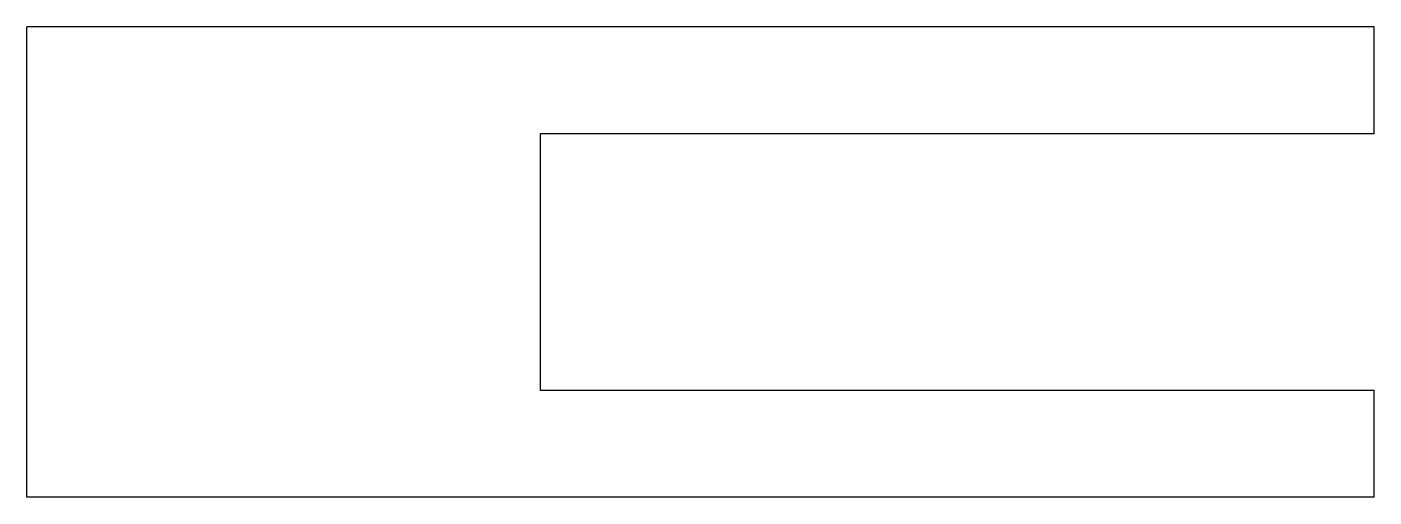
# Model space of a CAD drawing. Header units: metres. Extents: x -44 to 19, y -22 to 0.
import ezdxf

# ---------------------------------------------------------------- set-up
doc = ezdxf.new("R2010")
doc.units = ezdxf.units.M

msp = doc.modelspace()

# ---------------------------------------------------------------- linework, layer by layer
for points in [[(19, 0), (17.74, 0), (16.48, 0), (15.22, 0), (13.96, 0), (12.7, 0), (11.44, 0), (10.18, 0), (8.92, 0), (7.66, 0), (6.4, 0), (5.14, 0), (3.88, 0), (2.62, 0), (1.36, 0), (0.1, 0), (-1.16, 0), (-2.42, 0), (-3.68, 0), (-4.94, 0), (-6.2, 0), (-7.46, 0), (-8.72, 0), (-9.98, 0), (-11.24, 0), (-12.5, 0), (-13.76, 0), (-15.02, 0), (-16.28, 0), (-17.54, 0), (-18.8, 0), (-20.06, 0), (-21.32, 0), (-22.58, 0), (-23.84, 0), (-25.1, 0), (-26.36, 0), (-27.62, 0), (-28.88, 0), (-30.14, 0), (-31.4, 0), (-32.66, 0), (-33.92, 0), (-35.18, 0), (-36.44, 0), (-37.7, 0), (-38.96, 0), (-40.22, 0), (-41.48, 0), (-42.74, 0), (-44, 0)], [(-44, -22), (-44, -21.56), (-44, -21.12), (-44, -20.68), (-44, -20.24), (-44, -19.8), (-44, -19.36), (-44, -18.92), (-44, -18.48), (-44, -18.04), (-44, -17.6), (-44, -17.16), (-44, -16.72), (-44, -16.28), (-44, -15.84), (-44, -15.4), (-44, -14.96), (-44, -14.52), (-44, -14.08), (-44, -13.64), (-44, -13.2), (-44, -12.76), (-44, -12.32), (-44, -11.88), (-44, -11.44), (-44, -11), (-44, -10.56), (-44, -10.12), (-44, -9.68), (-44, -9.24), (-44, -8.8), (-44, -8.36), (-44, -7.92), (-44, -7.48), (-44, -7.04), (-44, -6.6), (-44, -6.16), (-44, -5.72), (-44, -5.28), (-44, -4.84), (-44, -4.4), (-44, -3.96), (-44, -3.52), (-44, -3.08), (-44, -2.64), (-44, -2.2), (-44, -1.76), (-44, -1.32), (-44, -0.88), (-44, -0.44), (-44, 0)], [(19, -5), (19, -4.9), (19, -4.8), (19, -4.7), (19, -4.6), (19, -4.5), (19, -4.4), (19, -4.3), (19, -4.2), (19, -4.1), (19, -4), (19, -3.9), (19, -3.8), (19, -3.7), (19, -3.6), (19, -3.5), (19, -3.4), (19, -3.3), (19, -3.2), (19, -3.1), (19, -3), (19, -2.9), (19, -2.8), (19, -2.7), (19, -2.6), (19, -2.5), (19, -2.4), (19, -2.3), (19, -2.2), (19, -2.1), (19, -2), (19, -1.9), (19, -1.8), (19, -1.7), (19, -1.6), (19, -1.5), (19, -1.4), (19, -1.3), (19, -1.2), (19, -1.1), (19, -1), (19, -0.9), (19, -0.8), (19, -0.7), (19, -0.6), (19, -0.5), (19, -0.4), (19, -0.3), (19, -0.2), (19, -0.1), (19, 0)], [(19, -5), (18.22, -5), (17.44, -5), (16.66, -5), (15.88, -5), (15.1, -5), (14.32, -5), (13.54, -5), (12.76, -5), (11.98, -5), (11.2, -5), (10.42, -5), (9.64, -5), (8.86, -5), (8.08, -5), (7.3, -5), (6.52, -5), (5.74, -5), (4.96, -5), (4.18, -5), (3.4, -5), (2.62, -5), (1.84, -5), (1.06, -5), (0.28, -5), (-0.5, -5), (-1.28, -5), (-2.06, -5), (-2.84, -5), (-3.62, -5), (-4.4, -5), (-5.18, -5), (-5.96, -5), (-6.74, -5), (-7.52, -5), (-8.3, -5), (-9.08, -5), (-9.86, -5), (-10.64, -5), (-11.42, -5), (-12.2, -5), (-12.98, -5), (-13.76, -5), (-14.54, -5), (-15.32, -5), (-16.1, -5), (-16.88, -5), (-17.66, -5), (-18.44, -5), (-19.22, -5), (-20, -5)], [(-20, -5), (-20, -5.24), (-20, -5.48), (-20, -5.72), (-20, -5.96), (-20, -6.2), (-20, -6.44), (-20, -6.68), (-20, -6.92), (-20, -7.16), (-20, -7.4), (-20, -7.64), (-20, -7.88), (-20, -8.12), (-20, -8.36), (-20, -8.6), (-20, -8.84), (-20, -9.08), (-20, -9.32), (-20, -9.56), (-20, -9.8), (-20, -10.04), (-20, -10.28), (-20, -10.52), (-20, -10.76), (-20, -11), (-20, -11.24), (-20, -11.48), (-20, -11.72), (-20, -11.96), (-20, -12.2), (-20, -12.44), (-20, -12.68), (-20, -12.92), (-20, -13.16), (-20, -13.4), (-20, -13.64), (-20, -13.88), (-20, -14.12), (-20, -14.36), (-20, -14.6), (-20, -14.84), (-20, -15.08), (-20, -15.32), (-20, -15.56), (-20, -15.8), (-20, -16.04), (-20, -16.28), (-20, -16.52), (-20, -16.76), (-20, -17)], [(-20, -17), (-19.22, -17), (-18.44, -17), (-17.66, -17), (-16.88, -17), (-16.1, -17), (-15.32, -17), (-14.54, -17), (-13.76, -17), (-12.98, -17), (-12.2, -17), (-11.42, -17), (-10.64, -17), (-9.86, -17), (-9.08, -17), (-8.3, -17), (-7.52, -17), (-6.74, -17), (-5.96, -17), (-5.18, -17), (-4.4, -17), (-3.62, -17), (-2.84, -17), (-2.06, -17), (-1.28, -17), (-0.5, -17), (0.28, -17), (1.06, -17), (1.84, -17), (2.62, -17), (3.4, -17), (4.18, -17), (4.96, -17), (5.74, -17), (6.52, -17), (7.3, -17), (8.08, -17), (8.86, -17), (9.64, -17), (10.42, -17), (11.2, -17), (11.98, -17), (12.76, -17), (13.54, -17), (14.32, -17), (15.1, -17), (15.88, -17), (16.66, -17), (17.44, -17), (18.22, -17), (19, -17)], [(19, -22), (19, -21.9), (19, -21.8), (19, -21.7), (19, -21.6), (19, -21.5), (19, -21.4), (19, -21.3), (19, -21.2), (19, -21.1), (19, -21), (19, -20.9), (19, -20.8), (19, -20.7), (19, -20.6), (19, -20.5), (19, -20.4), (19, -20.3), (19, -20.2), (19, -20.1), (19, -20), (19, -19.9), (19, -19.8), (19, -19.7), (19, -19.6), (19, -19.5), (19, -19.4), (19, -19.3), (19, -19.2), (19, -19.1), (19, -19), (19, -18.9), (19, -18.8), (19, -18.7), (19, -18.6), (19, -18.5), (19, -18.4), (19, -18.3), (19, -18.2), (19, -18.1), (19, -18), (19, -17.9), (19, -17.8), (19, -17.7), (19, -17.6), (19, -17.5), (19, -17.4), (19, -17.3), (19, -17.2), (19, -17.1), (19, -17)], [(19, -22), (17.74, -22), (16.48, -22), (15.22, -22), (13.96, -22), (12.7, -22), (11.44, -22), (10.18, -22), (8.92, -22), (7.66, -22), (6.4, -22), (5.14, -22), (3.88, -22), (2.62, -22), (1.36, -22), (0.1, -22), (-1.16, -22), (-2.42, -22), (-3.68, -22), (-4.94, -22), (-6.2, -22), (-7.46, -22), (-8.72, -22), (-9.98, -22), (-11.24, -22), (-12.5, -22), (-13.76, -22), (-15.02, -22), (-16.28, -22), (-17.54, -22), (-18.8, -22), (-20.06, -22), (-21.32, -22), (-22.58, -22), (-23.84, -22), (-25.1, -22), (-26.36, -22), (-27.62, -22), (-28.88, -22), (-30.14, -22), (-31.4, -22), (-32.66, -22), (-33.92, -22), (-35.18, -22), (-36.44, -22), (-37.7, -22), (-38.96, -22), (-40.22, -22), (-41.48, -22), (-42.74, -22), (-44, -22)]]:
    msp.add_lwpolyline(points)

doc.saveas('drawing.dxf')
